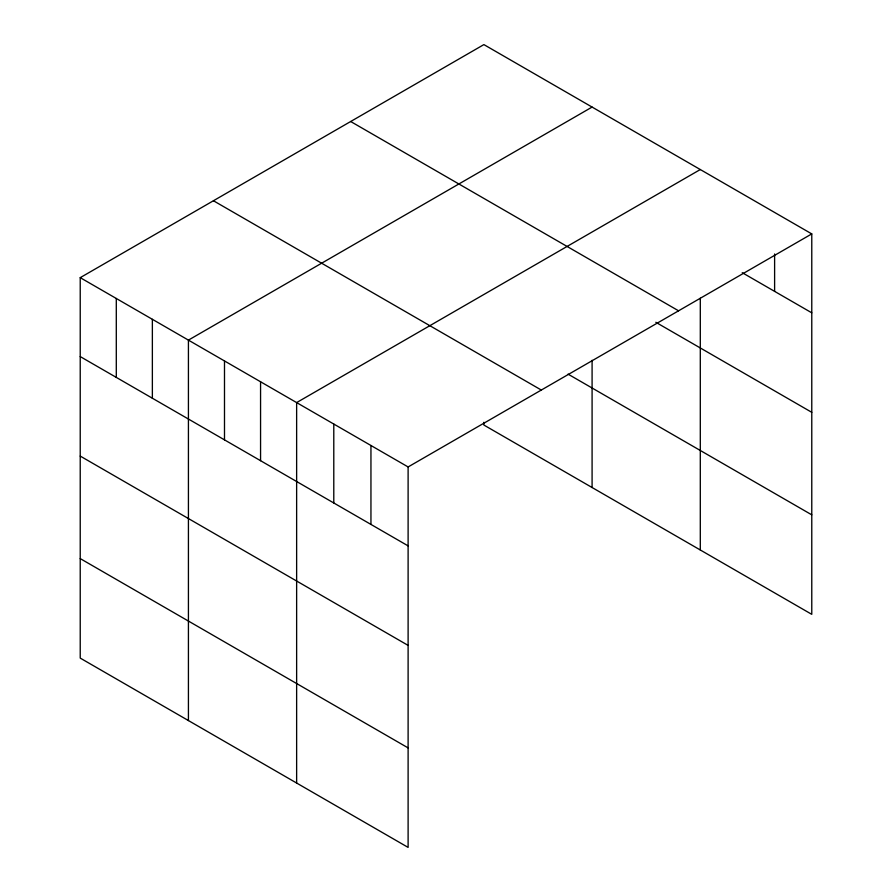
<?xml version="1.0" encoding="UTF-8"?>
<svg xmlns="http://www.w3.org/2000/svg" width="892" height="892" viewBox="0 0 892 892"><rect width="100%" height="100%" fill="white"/><g stroke="black" fill="none" stroke-linecap="round" stroke-linejoin="round"><path stroke-width="1.34" d="M80.224 277.657L408.112 466.951L408.112 847.4L80.224 658.095L80.224 277.657L483.888 44.6L811.776 233.905L811.776 614.343L483.888 425.049L483.888 422.284M592.087 107.073L188.424 340.12L188.424 720.569M700.298 169.536L296.635 402.593L296.635 783.042M408.112 466.951L811.776 233.905M742.244 272.684L811.776 312.824M350.679 121.513L678.567 310.806M655.81 322.28L811.776 412.327M568.048 374.127L811.776 514.84M213.433 200.745L541.321 390.049M80.224 356.577L408.112 545.882M80.224 456.08L408.112 645.384M80.224 558.593L408.112 747.897M774.613 253.986L774.613 291.372M700.298 298.218L700.298 549.985M592.087 360.301L592.087 487.511M370.949 445.498L370.949 524.429M333.786 424.046L333.786 502.965M260.564 381.765L260.564 460.696M224.494 360.948L224.494 439.868M152.365 319.303L152.365 398.222M116.294 298.474L116.294 377.405"/></g></svg>
